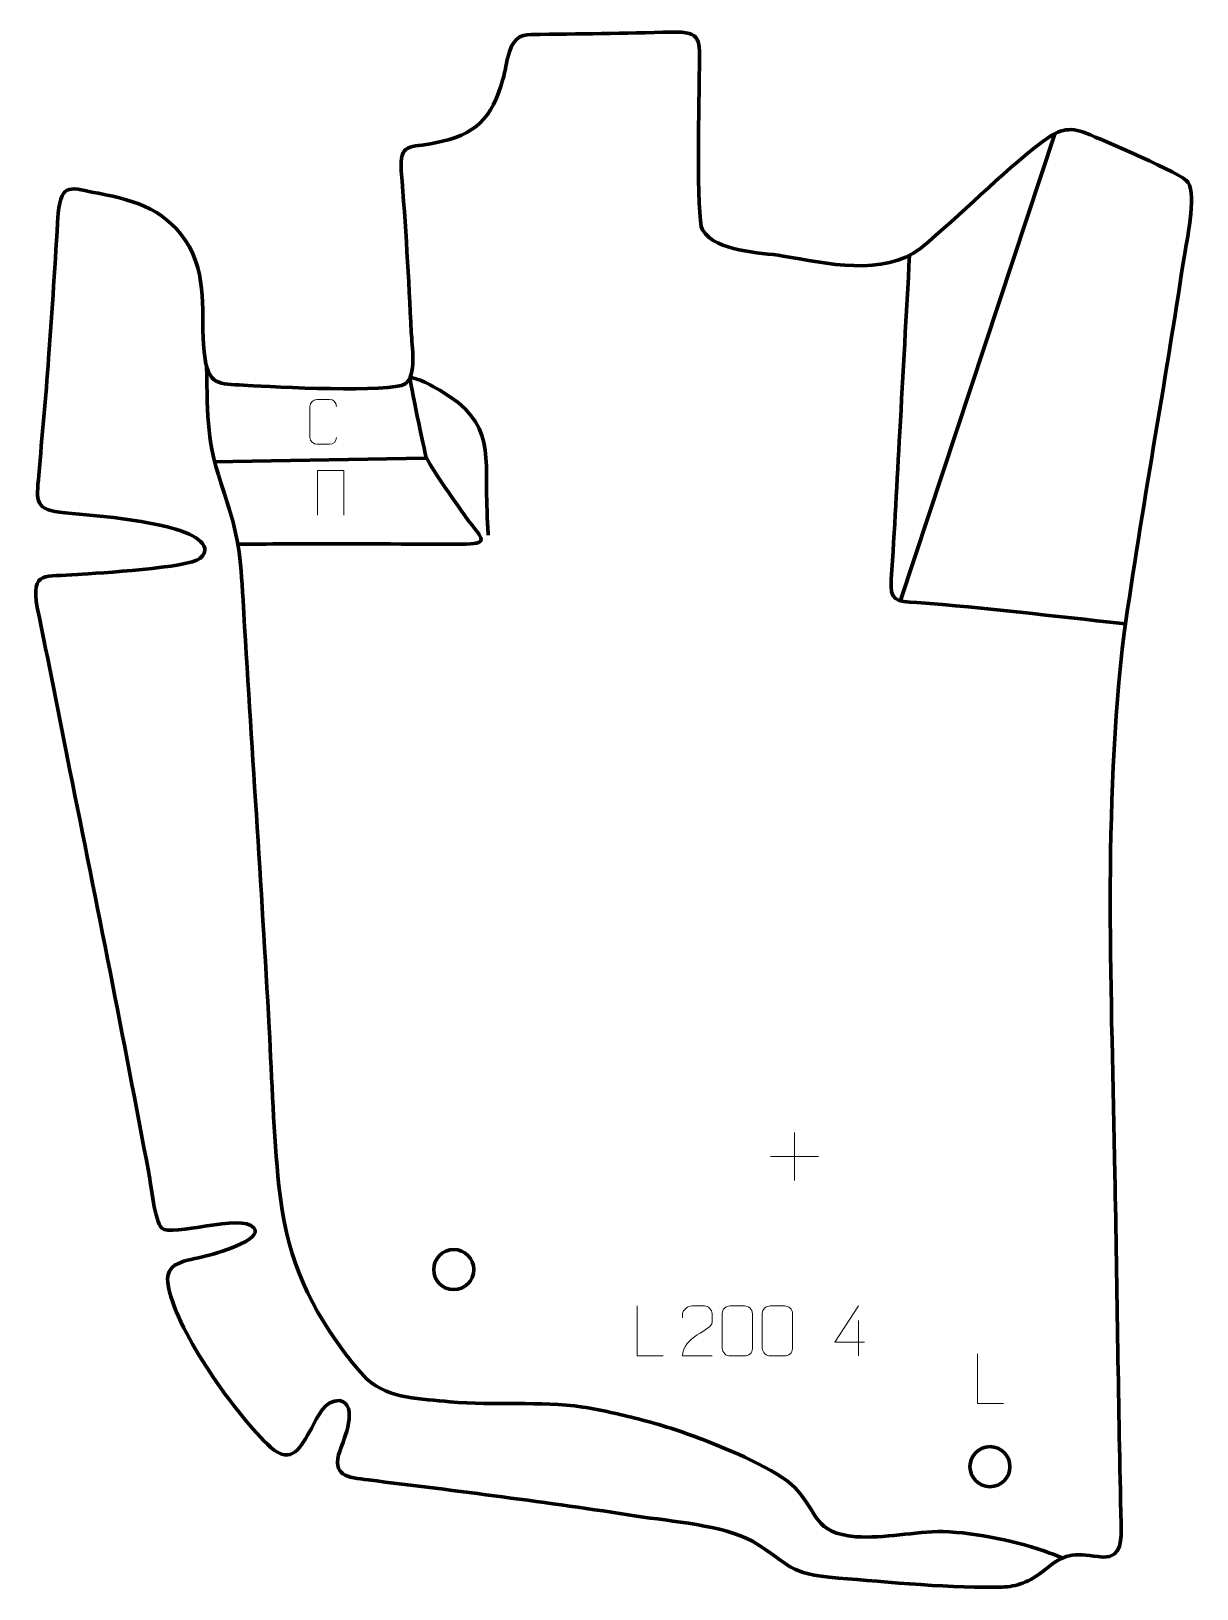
# Model space of a CAD drawing. Header units: millimetres. Extents: x -568 to 14, y 49 to 827.
import ezdxf

# ---------------------------------------------------------------- set-up
doc = ezdxf.new("R2010")
doc.units = ezdxf.units.MM
doc.header["$MEASUREMENT"] = 0
doc.layers.add('layer 2', color=7, linetype='Continuous')
doc.layers.add('layer 3', color=7, linetype='Continuous')

msp = doc.modelspace()

# ---------------------------------------------------------------- linework, layer by layer
at = {"layer": 'layer 2', "color": 250, "lineweight": 200}
for centre in [(-356.7695, 208.8176), (-88.8787, 110.3929)]:
    msp.add_ellipse(centre, major_axis=(0, 10), ratio=1, dxfattribs=at)
at = {"layer": 'layer 2', "color": 142, "lineweight": 158}
for points in [[(-133.4982, 542.9317), (-133.4982, 542.9317), (-56.4792, 776.1105), (-56.4792, 776.1105)], [(-370.858, 614.0937), (-370.858, 614.0937), (-476.8636, 612.2282), (-476.8636, 612.2282)]]:
    msp.add_open_spline(points, degree=3, dxfattribs=at)
for points, knots in [([(-129.0203, 715.4133), (-130.6506, 686.0052), (-132.281, 656.597), (-133.9113, 627.1889), (-133.9113, 627.1889), (-135.2707, 602.6676), (-136.542, 578.2115), (-138.2184, 553.708), (-138.2184, 553.708), (-138.9803, 542.5729), (-135.8737, 542.6833), (-125.3579, 541.9242), (-125.3579, 541.9242), (-91.3334, 539.4683), (-56.6765, 535.049), (-22.6333, 531.5559), (-22.6333, 531.5559), (-22.6333, 531.5559), (-21.1471, 531.4034), (-21.1471, 531.4034)], [0, 0, 0, 0, 0.16666667, 0.16666667, 0.16666667, 0.16666667, 0.33333333, 0.33333333, 0.33333333, 0.33333333, 0.5, 0.5, 0.5, 0.5, 0.66666667, 0.66666667, 0.66666667, 0.66666667, 1, 1, 1, 1]), ([(-480.3435, 660.2437), (-479.4673, 632.2842), (-480.7035, 623.7559), (-471.3339, 596.258), (-471.3339, 596.258), (-464.1161, 575.0754), (-463.3428, 565.2294), (-462.0308, 543.1501), (-462.0308, 543.1501), (-457.8211, 471.9235), (-452.8817, 400.7296), (-448.9847, 329.4981), (-448.9847, 329.4981), (-447.5515, 303.1512), (-446.9401, 276.8281), (-444.0925, 250.5712), (-444.0925, 250.5712), (-440.3826, 216.993), (-431.7695, 195.3877), (-411.8403, 168.1143), (-411.8403, 168.1143), (-408.2001, 163.1326), (-404.4283, 158.4997), (-400.1484, 154.0415), (-400.1484, 154.0415), (-388.6218, 144.0987), (-373.0133, 144.2427), (-358.6598, 142.8357), (-358.6598, 142.8357), (-336.4182, 140.6026), (-313.9626, 143.3993), (-292.2836, 140.1511), (-292.2836, 140.1511), (-282.9358, 138.7505), (-273.7667, 136.5298), (-264.6093, 134.2235), (-264.6093, 134.2235), (-253.464, 131.3896), (-242.9886, 128.0386), (-232.2526, 123.9199), (-232.2526, 123.9199), (-219.7514, 118.9836), (-195.2984, 109.1158), (-186.1686, 99.7841), (-186.1686, 99.7841), (-174.6458, 87.2459), (-176.8714, 77.1935), (-155.9201, 75.3832), (-155.9201, 75.3832), (-141.6789, 74.5181), (-126.6445, 77.9356), (-112.2577, 77.9785), (-112.2577, 77.9785), (-95.4239, 77.3932), (-74.7603, 73.0433), (-58.9283, 67.26), (-58.9283, 67.26), (-57.3312, 66.6647), (-55.7534, 66.0474), (-54.1673, 65.4242), (-54.1673, 65.4242), (-54.1673, 65.4242), (-52.6366, 64.8158), (-52.6366, 64.8158)], [0, 0, 0, 0, 0.05882353, 0.05882353, 0.05882353, 0.05882353, 0.11764706, 0.11764706, 0.11764706, 0.11764706, 0.17647059, 0.17647059, 0.17647059, 0.17647059, 0.23529412, 0.23529412, 0.23529412, 0.23529412, 0.29411765, 0.29411765, 0.29411765, 0.29411765, 0.35294118, 0.35294118, 0.35294118, 0.35294118, 0.41176471, 0.41176471, 0.41176471, 0.41176471, 0.47058824, 0.47058824, 0.47058824, 0.47058824, 0.52941176, 0.52941176, 0.52941176, 0.52941176, 0.58823529, 0.58823529, 0.58823529, 0.58823529, 0.64705882, 0.64705882, 0.64705882, 0.64705882, 0.70588235, 0.70588235, 0.70588235, 0.70588235, 0.76470588, 0.76470588, 0.76470588, 0.76470588, 0.82352941, 0.82352941, 0.82352941, 0.82352941, 0.88235294, 0.88235294, 0.88235294, 0.88235294, 1, 1, 1, 1]), ([(-464.0532, 571.157), (-455.0038, 571.1821), (-445.9544, 571.2072), (-436.9049, 571.2323), (-436.9049, 571.2323), (-408.1366, 571.3047), (-379.3871, 571.1464), (-350.6304, 571.1543), (-350.6304, 571.1543), (-338.0552, 571.4063), (-343.6581, 574.943), (-349.8374, 583.509), (-349.8374, 583.509), (-353.4606, 588.5316), (-369.5196, 610.7826), (-370.6565, 615.0242), (-370.6565, 615.0242), (-371.165, 616.921), (-379.1821, 653.5273), (-378.4262, 653.9706), (-378.4262, 653.9706), (-376.4403, 655.135), (-366.2128, 649.4595), (-363.7647, 648.0311), (-363.7647, 648.0311), (-335.3065, 631.4267), (-341.4503, 615.2297), (-340.14, 586.4706), (-340.14, 586.4706), (-339.9533, 582.8442), (-339.7295, 579.2209), (-339.5048, 575.5968)], [0, 0, 0, 0, 0.11111111, 0.11111111, 0.11111111, 0.11111111, 0.22222222, 0.22222222, 0.22222222, 0.22222222, 0.33333333, 0.33333333, 0.33333333, 0.33333333, 0.44444444, 0.44444444, 0.44444444, 0.44444444, 0.55555556, 0.55555556, 0.55555556, 0.55555556, 0.66666667, 0.66666667, 0.66666667, 0.66666667, 0.77777778, 0.77777778, 0.77777778, 0.77777778, 1, 1, 1, 1])]:
    msp.add_open_spline(points, degree=3, knots=knots, dxfattribs=at)
at = {"layer": 'layer 2', "color": 250, "lineweight": 9}
for points, knots in [([(-415.3049, 624.4314), (-415.4301, 622.3504), (-416.9323, 621.0252), (-418.856, 621.0155), (-418.856, 621.0155), (-420.9446, 621.0158), (-423.0332, 621.0158), (-425.1215, 621.0155), (-425.1215, 621.0155), (-426.8457, 620.9211), (-428.6121, 622.609), (-428.6021, 624.4158), (-428.6021, 624.4158), (-428.6017, 629.584), (-428.6017, 634.7517), (-428.6021, 639.9191), (-428.6021, 639.9191), (-428.5983, 641.8342), (-427.0338, 643.3741), (-425.1059, 643.362), (-425.1059, 643.362), (-423.0229, 643.362), (-420.9394, 643.362), (-418.856, 643.362), (-418.856, 643.362), (-417.1125, 643.3938), (-415.3288, 642.0579), (-415.3049, 639.8745)], [0, 0, 0, 0, 0.125, 0.125, 0.125, 0.125, 0.25, 0.25, 0.25, 0.25, 0.375, 0.375, 0.375, 0.375, 0.5, 0.5, 0.5, 0.5, 0.625, 0.625, 0.625, 0.625, 0.75, 0.75, 0.75, 0.75, 1, 1, 1, 1]), ([(-424.8086, 585.5578), (-424.8086, 585.5578), (-424.8086, 607.9081), (-424.8086, 607.9081), (-424.8086, 607.9081), (-424.8086, 607.9081), (-411.6903, 607.9081), (-411.6903, 607.9081), (-411.6903, 607.9081), (-411.6903, 607.9081), (-411.6903, 585.5578), (-411.6903, 585.5578)], [0, 0, 0, 0, 0.25, 0.25, 0.25, 0.25, 0.5, 0.5, 0.5, 0.5, 1, 1, 1, 1]), ([(-252.0996, 165.6852), (-252.0996, 165.6852), (-265.0487, 165.6852), (-265.0487, 165.6852), (-265.0487, 165.6852), (-265.0487, 165.6852), (-265.0487, 190.6388), (-265.0487, 190.6388)], [0, 0, 0, 0, 0.33333333, 0.33333333, 0.33333333, 0.33333333, 1, 1, 1, 1]), ([(-227.6773, 165.6749), (-232.5917, 165.6752), (-237.5061, 165.6752), (-242.4202, 165.6749), (-242.4202, 165.6749), (-242.4202, 175.6072), (-227.7692, 178.2484), (-227.6773, 182.5587), (-227.6773, 182.5587), (-227.6776, 183.9828), (-227.6776, 185.4065), (-227.6773, 186.8298), (-227.6773, 186.8298), (-227.6942, 188.9069), (-229.817, 190.6317), (-231.488, 190.649), (-231.488, 190.649), (-233.5612, 190.6486), (-235.6341, 190.6486), (-237.7065, 190.649), (-237.7065, 190.649), (-239.5286, 190.6655), (-242.3533, 188.8734), (-242.4202, 186.7798), (-242.4202, 186.7798), (-242.4202, 186.7798), (-242.4202, 184.725), (-242.4202, 184.725)], [0, 0, 0, 0, 0.125, 0.125, 0.125, 0.125, 0.25, 0.25, 0.25, 0.25, 0.375, 0.375, 0.375, 0.375, 0.5, 0.5, 0.5, 0.5, 0.625, 0.625, 0.625, 0.625, 0.75, 0.75, 0.75, 0.75, 1, 1, 1, 1]), ([(-218.6294, 190.6613), (-216.2633, 190.6613), (-213.8968, 190.6613), (-211.5303, 190.6613), (-211.5303, 190.6613), (-209.5498, 190.6969), (-207.5238, 189.2026), (-207.4967, 186.7605), (-207.4967, 186.7605), (-207.4971, 181.0031), (-207.4971, 175.2453), (-207.4967, 169.4871), (-207.4967, 169.4871), (-207.6388, 167.1595), (-209.3452, 165.6772), (-211.5303, 165.6664), (-211.5303, 165.6664), (-213.9027, 165.6668), (-216.2751, 165.6668), (-218.6471, 165.6664), (-218.6471, 165.6664), (-220.6056, 165.5608), (-222.612, 167.4487), (-222.6006, 169.4697), (-222.6006, 169.4697), (-222.6002, 175.2503), (-222.6002, 181.0306), (-222.6006, 186.8104), (-222.6006, 186.8104), (-222.5963, 188.9524), (-220.8192, 190.6749), (-218.6294, 190.6613)], [0, 0, 0, 0, 0.11111111, 0.11111111, 0.11111111, 0.11111111, 0.22222222, 0.22222222, 0.22222222, 0.22222222, 0.33333333, 0.33333333, 0.33333333, 0.33333333, 0.44444444, 0.44444444, 0.44444444, 0.44444444, 0.55555556, 0.55555556, 0.55555556, 0.55555556, 0.66666667, 0.66666667, 0.66666667, 0.66666667, 0.77777778, 0.77777778, 0.77777778, 0.77777778, 1, 1, 1, 1]), ([(-198.6294, 190.6613), (-196.2633, 190.6613), (-193.8968, 190.6613), (-191.5303, 190.6613), (-191.5303, 190.6613), (-189.5498, 190.6969), (-187.5238, 189.2026), (-187.4967, 186.7605), (-187.4967, 186.7605), (-187.4971, 181.0031), (-187.4971, 175.2453), (-187.4967, 169.4871), (-187.4967, 169.4871), (-187.6388, 167.1595), (-189.3452, 165.6772), (-191.5303, 165.6664), (-191.5303, 165.6664), (-193.9027, 165.6668), (-196.2751, 165.6668), (-198.6471, 165.6664), (-198.6471, 165.6664), (-200.6056, 165.5608), (-202.612, 167.4487), (-202.6006, 169.4697), (-202.6006, 169.4697), (-202.6002, 175.2503), (-202.6002, 181.0306), (-202.6006, 186.8104), (-202.6006, 186.8104), (-202.5963, 188.9524), (-200.8192, 190.6749), (-198.6294, 190.6613)], [0, 0, 0, 0, 0.11111111, 0.11111111, 0.11111111, 0.11111111, 0.22222222, 0.22222222, 0.22222222, 0.22222222, 0.33333333, 0.33333333, 0.33333333, 0.33333333, 0.44444444, 0.44444444, 0.44444444, 0.44444444, 0.55555556, 0.55555556, 0.55555556, 0.55555556, 0.66666667, 0.66666667, 0.66666667, 0.66666667, 0.77777778, 0.77777778, 0.77777778, 0.77777778, 1, 1, 1, 1]), ([(-151.6379, 172.5786), (-151.6379, 172.5786), (-166.4596, 172.5786), (-166.4596, 172.5786), (-166.4596, 172.5786), (-166.4596, 172.5786), (-154.582, 190.6491), (-154.582, 190.6491)], [0, 0, 0, 0, 0.33333333, 0.33333333, 0.33333333, 0.33333333, 1, 1, 1, 1]), ([(-82.1035, 141.8725), (-82.1035, 141.8725), (-95.0526, 141.8725), (-95.0526, 141.8725), (-95.0526, 141.8725), (-95.0526, 141.8725), (-95.0526, 166.8261), (-95.0526, 166.8261)], [0, 0, 0, 0, 0.33333333, 0.33333333, 0.33333333, 0.33333333, 1, 1, 1, 1])]:
    msp.add_open_spline(points, degree=3, knots=knots, dxfattribs=at)
for points in [[(-186.55, 277.3089), (-186.55, 277.3089), (-186.55, 253.331), (-186.55, 253.331)], [(-198.5389, 265.3199), (-198.5389, 265.3199), (-174.561, 265.3199), (-174.561, 265.3199)], [(-154.582, 183.3397), (-154.582, 183.3397), (-154.582, 165.675), (-154.582, 165.675)]]:
    msp.add_open_spline(points, degree=3, dxfattribs=at)
at = {"layer": 'layer 3', "color": 242, "lineweight": 158}
msp.add_open_spline([(-509.1285, 257.1913), (-521.8681, 324.4104), (-534.8812, 391.1038), (-548.5548, 458.144), (-548.5548, 458.144), (-554.0544, 485.3134), (-559.105, 512.2532), (-564.875, 539.4156), (-564.875, 539.4156), (-567.9008, 558.2987), (-561.1241, 554.6279), (-544.7061, 555.9298), (-544.7061, 555.9298), (-534.538, 556.7191), (-489.1885, 559.2842), (-483.5561, 564.0144), (-483.5561, 564.0144), (-475.0554, 571.1534), (-490.4918, 577.1493), (-495.8068, 578.6406), (-495.8068, 578.6406), (-514.3176, 583.7002), (-532.0104, 585.0108), (-550.9534, 586.7319), (-550.9534, 586.7319), (-566.5104, 588.1453), (-565.2212, 592.2505), (-564.0975, 605.6155), (-564.0975, 605.6155), (-562.4256, 625.1854), (-560.5551, 644.2924), (-559.1525, 663.9438), (-559.1525, 663.9438), (-557.4213, 688.1303), (-555.8726, 712.1697), (-554.3734, 736.3665), (-554.3734, 736.3665), (-552.6772, 752.2741), (-547.9171, 748.9162), (-534.2907, 746.3277), (-534.2907, 746.3277), (-514.7498, 742.5675), (-499.594, 737.8947), (-488.8187, 719.6643), (-488.8187, 719.6643), (-478.955, 700.9794), (-483.8926, 682.8297), (-481.0038, 663.5871), (-481.0038, 663.5871), (-478.8679, 649.3597), (-472.0555, 651.2875), (-459.5511, 650.3797), (-459.5511, 650.3797), (-447.6043, 649.6416), (-387.7984, 646.574), (-381.0471, 651.1804), (-381.0471, 651.1804), (-375.2599, 655.1291), (-377.6453, 670.3173), (-377.976, 676.8761), (-377.976, 676.8761), (-379.3314, 703.7605), (-380.6918, 730.5397), (-382.9897, 757.3687), (-382.9897, 757.3687), (-383.6904, 771.8083), (-379.208, 768.8669), (-365.9869, 771.5085), (-365.9869, 771.5085), (-345.798, 775.5422), (-337.6685, 783.6589), (-332.1679, 803.4231), (-332.1679, 803.4231), (-331.2185, 806.8345), (-330.5614, 810.2001), (-329.9302, 813.6792), (-329.9302, 813.6792), (-327.5249, 823.6528), (-323.8738, 825.5869), (-317.9361, 825.6676), (-317.9361, 825.6676), (-294.3759, 825.988), (-271.5125, 826.1532), (-247.8017, 826.863), (-247.8017, 826.863), (-232.4496, 827.3226), (-234.0317, 822.7447), (-234.0727, 808.6727), (-234.0727, 808.6727), (-234.1481, 796.5255), (-235.7136, 734.4146), (-232.551, 728.0167), (-232.551, 728.0167), (-225.0094, 716.8491), (-204.5314, 717.0707), (-192.2421, 715.0008), (-192.2421, 715.0008), (-170.9063, 711.3676), (-142.1284, 704.5702), (-123.4491, 718.9547), (-123.4491, 718.9547), (-103.0105, 735.6819), (-83.8151, 755.947), (-63.2036, 771.6886), (-63.2036, 771.6886), (-55.2765, 777.7428), (-49.6971, 780.1349), (-40.5305, 776.2488), (-40.5305, 776.2488), (-32.8134, 772.9715), (7.2868, 756.2577), (10.1751, 751.795), (10.1751, 751.795), (14.4889, 745.1297), (9.3086, 721.7564), (7.9399, 713.5141), (7.9399, 713.5141), (-1.3449, 651.1989), (-12.974, 589.2791), (-21.791, 526.8817), (-21.791, 526.8817), (-32.6274, 439.0909), (-28.0067, 345.0912), (-26.4352, 256.5307), (-26.4352, 256.5307), (-25.4316, 198.3103), (-24.6345, 140.1304), (-23.3834, 81.9099), (-23.3834, 81.9099), (-23.2268, 74.6205), (-22.7618, 64.9565), (-32.246, 65.2529), (-32.246, 65.2529), (-46.1316, 66.5057), (-49.9867, 68.6481), (-61.4035, 58.8469), (-61.4035, 58.8469), (-69.4169, 52.5061), (-75.7341, 50.552), (-82.7228, 50.2741), (-82.7228, 50.2741), (-105.3492, 49.3743), (-141.3774, 52.9191), (-164.5281, 54.7005), (-164.5281, 54.7005), (-191.15, 57.1067), (-186.9708, 60.6724), (-207.4461, 73.1092), (-207.4461, 73.1092), (-222.2843, 81.2506), (-248.2112, 83.0274), (-265.4706, 85.7259), (-265.4706, 85.7259), (-310.0963, 92.6115), (-354.6199, 98.3397), (-399.4391, 103.7475), (-399.4391, 103.7475), (-409.9203, 105.1296), (-418.1043, 105.7783), (-413.5671, 118.4885), (-413.5671, 118.4885), (-411.6681, 123.8085), (-404.1651, 141.4439), (-413.6583, 143.3705), (-413.6583, 143.3705), (-421.1053, 144.0019), (-424.8917, 134.9513), (-427.9016, 129.5344), (-427.9016, 129.5344), (-433.1462, 120.0957), (-437.5531, 110.9561), (-448.1701, 119.9836), (-448.1701, 119.9836), (-465.6891, 136.3355), (-494.4477, 176.7099), (-499.3037, 199.96), (-499.3037, 199.96), (-502.0996, 213.3471), (-490.4913, 212.8353), (-480.4681, 215.6077), (-480.4681, 215.6077), (-476.9258, 216.5875), (-451.5383, 223.3744), (-456.6354, 229.7359), (-456.6354, 229.7359), (-462.5368, 237.1012), (-497.9738, 224.9594), (-502.5707, 229.481), (-502.5707, 229.481), (-506.296, 233.1452), (-507.9353, 250.5293), (-509.1285, 257.1913)], degree=3, knots=[0, 0, 0, 0, 0.02040816, 0.02040816, 0.02040816, 0.02040816, 0.04081633, 0.04081633, 0.04081633, 0.04081633, 0.06122449, 0.06122449, 0.06122449, 0.06122449, 0.08163265, 0.08163265, 0.08163265, 0.08163265, 0.10204082, 0.10204082, 0.10204082, 0.10204082, 0.12244898, 0.12244898, 0.12244898, 0.12244898, 0.14285714, 0.14285714, 0.14285714, 0.14285714, 0.16326531, 0.16326531, 0.16326531, 0.16326531, 0.18367347, 0.18367347, 0.18367347, 0.18367347, 0.20408163, 0.20408163, 0.20408163, 0.20408163, 0.2244898, 0.2244898, 0.2244898, 0.2244898, 0.24489796, 0.24489796, 0.24489796, 0.24489796, 0.26530612, 0.26530612, 0.26530612, 0.26530612, 0.28571429, 0.28571429, 0.28571429, 0.28571429, 0.30612245, 0.30612245, 0.30612245, 0.30612245, 0.32653061, 0.32653061, 0.32653061, 0.32653061, 0.34693878, 0.34693878, 0.34693878, 0.34693878, 0.36734694, 0.36734694, 0.36734694, 0.36734694, 0.3877551, 0.3877551, 0.3877551, 0.3877551, 0.40816327, 0.40816327, 0.40816327, 0.40816327, 0.42857143, 0.42857143, 0.42857143, 0.42857143, 0.44897959, 0.44897959, 0.44897959, 0.44897959, 0.46938776, 0.46938776, 0.46938776, 0.46938776, 0.48979592, 0.48979592, 0.48979592, 0.48979592, 0.51020408, 0.51020408, 0.51020408, 0.51020408, 0.53061224, 0.53061224, 0.53061224, 0.53061224, 0.55102041, 0.55102041, 0.55102041, 0.55102041, 0.57142857, 0.57142857, 0.57142857, 0.57142857, 0.59183673, 0.59183673, 0.59183673, 0.59183673, 0.6122449, 0.6122449, 0.6122449, 0.6122449, 0.63265306, 0.63265306, 0.63265306, 0.63265306, 0.65306122, 0.65306122, 0.65306122, 0.65306122, 0.67346939, 0.67346939, 0.67346939, 0.67346939, 0.69387755, 0.69387755, 0.69387755, 0.69387755, 0.71428571, 0.71428571, 0.71428571, 0.71428571, 0.73469388, 0.73469388, 0.73469388, 0.73469388, 0.75510204, 0.75510204, 0.75510204, 0.75510204, 0.7755102, 0.7755102, 0.7755102, 0.7755102, 0.79591837, 0.79591837, 0.79591837, 0.79591837, 0.81632653, 0.81632653, 0.81632653, 0.81632653, 0.83673469, 0.83673469, 0.83673469, 0.83673469, 0.85714286, 0.85714286, 0.85714286, 0.85714286, 0.87755102, 0.87755102, 0.87755102, 0.87755102, 0.89795918, 0.89795918, 0.89795918, 0.89795918, 0.91836735, 0.91836735, 0.91836735, 0.91836735, 0.93877551, 0.93877551, 0.93877551, 0.93877551, 0.95918367, 0.95918367, 0.95918367, 0.95918367, 1, 1, 1, 1], dxfattribs=at)

doc.saveas('drawing.dxf')
